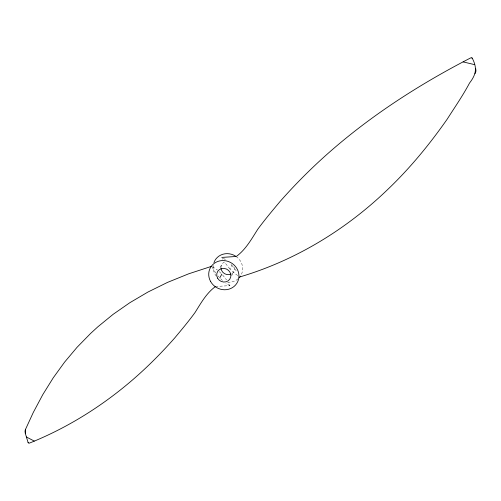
<?xml version="1.0" encoding="UTF-8"?>
<svg xmlns="http://www.w3.org/2000/svg" width="501" height="501" viewBox="0 0 501 501"><rect width="100%" height="100%" fill="white"/><g stroke="black" fill="none" stroke-linecap="round" stroke-linejoin="round"><path stroke-width="0.38" stroke-dasharray="2.5 1.88" d="M231.644 275.782L233.792 271.792M237.731 275.581L233.447 272.362L229.928 268.956L231.913 265.386L230.184 263.632M220.033 267.465L221.956 264.221M215.518 286.509L229.915 285.614L228.406 282.802M229.915 285.614L225.895 283.24M212.462 266.689L217.497 270.083M223.314 258.234L225.819 259.919M222.388 280.378L220.628 278.688M219.25 271.605L220.991 273.283M231.913 265.386L237.286 272.118M229.928 268.956L224.498 262.155M222.688 275.08L226.54 279.884M218.073 275.938L218.912 276.871M215.756 273.007L212.142 267.208M222.231 258.341L222.701 259.255M234.731 267.352A7.027 6.594 29.5 0 1 231.712 273.765M220.96 267.496A7.027 6.594 29.5 0 1 226.227 261.409M238.069 278.838A14.992 14.066 29.5 0 1 227.554 282.188M216.257 276.089A14.992 14.066 29.5 0 1 213.251 265.436M236.128 256.506A14.992 14.066 29.5 0 1 240.881 275.456"/><path stroke-width="0.75" d="M215.518 286.509C206.362 293.173 200.926 303.186 195.008 312.568C188.62 321.329 181.65 329.639 174.711 337.962C160.927 353.593 146.173 368.373 130.273 381.85C100.094 407.426 66.032 428.505 29.265 443.178L28.069 442.452L25.319 433.378L25.538 429.313L33.254 412.53L42.779 394.644L53.269 377.773L64.648 362.054L77.048 347.312L90.643 333.409L97.827 326.827L113.12 314.34L129.853 302.698L147.901 292.064L167.478 282.414L188.708 273.803L211.685 266.294M240.054 276.871C295.659 260.376 346.429 229.352 388.075 189.146C410.194 167.992 429.664 144.232 447.186 119.169C454.783 107.239 462.868 95.597 469.512 83.085C476.119 74.517 477.365 68.274 472.405 58.442L471.735 57.778L470.69 57.897C421.391 83.323 374.247 113.339 332.257 149.711C313.695 165.787 296.26 183.134 280.021 201.546C272.431 210.627 264.797 219.682 257.79 229.233C251.552 239.002 245.859 249.46 236.322 256.468L221.768 257.42M219.757 277.811L221.855 274.153M463.137 61.905L474.391 64.585M26.415 437.004L34.275 441.074M471.886 57.84L472.405 58.442M28.069 442.452L28.451 443.034M25.319 433.378L25.05 431.624A5.148 4.233 74.4 0 1 25.538 429.313M475.706 68.65L475.95 70.685A6.682 5.668 -39.4 0 1 475.036 73.597M231.199 274.041A7.027 6.594 29.5 0 1 220.979 268.079M240.499 276.082A14.992 14.066 29.5 0 1 239.134 277.817M213.94 262.574A14.992 14.066 29.5 0 1 235.583 256.143M210.545 281.38A15.349 14.354 29.5 0 0 236.716 283.497A15.349 14.354 29.5 0 0 224.229 260.608A15.349 14.354 29.5 0 0 210.545 281.38M217.578 278.149A7.196 6.726 29.5 0 0 229.846 279.107A7.196 6.726 29.5 0 0 223.96 268.392A7.196 6.726 29.5 0 0 217.578 278.149"/></g></svg>
